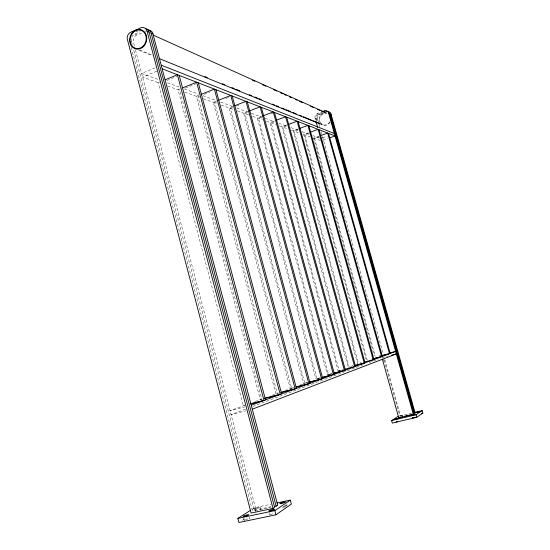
<?xml version="1.0" encoding="UTF-8"?>
<svg xmlns="http://www.w3.org/2000/svg" width="550" height="550" viewBox="0 0 550 550"><rect width="100%" height="100%" fill="white"/><g stroke="black" fill="none" stroke-linecap="round" stroke-linejoin="round"><path stroke-width="0.41" stroke-dasharray="2.75 2.06" d="M242.406 520.245L246.579 517.543M271.054 506.667L256.039 509.85L254.403 510.909L133.657 49.892M251.804 509.513L254.588 507.739L271.205 504.199M135.843 31.811L138.174 30.786M131.821 37.249A5.933 5.033 -75.1 0 1 134.784 34.059L140.209 31.694M134.392 45.76L133.32 41.119A5.906 5.012 -75 0 1 136.812 34.946L142.223 32.587M145.317 31.24L146.857 30.566M132.131 44.083L131.478 41.587L133.533 42.432M155.045 67.836L141.639 73.425L158.579 79.578M156.805 71.184L142.601 77.083L159.589 83.146M159.686 81.998L158.146 82.631L243.341 405.811L244.998 405.384M166.932 80.472L176.907 76.388M180.352 88.784L178.021 89.726L260.308 399.582L262.797 398.942M185.164 88.158L195.992 83.792M198.701 95.329L196.35 96.264L275.907 393.862L278.314 393.236M199.506 96.209L197.945 96.828L277.262 393.36M204.201 94.346L209.674 92.173M402.05 415.882L402.552 415.621L400.826 415.903M216.48 101.062L213.297 102.307L290.297 388.582M216.363 102.218L214.775 102.836L291.548 388.121L293.164 387.702M225.871 98.491L229.831 96.944M232.877 106.425L229.027 107.917L303.614 383.694L307.711 382.628M232.705 107.518L230.395 108.405L304.776 383.268L307.23 382.628M236.548 106.033L238.851 105.139M247.569 111.636L243.65 113.135L315.982 379.156M247.273 112.695L244.929 113.589L317.061 378.764L320.375 377.898M261.291 116.49L257.29 118.002L327.484 374.935L332.2 373.209M261.676 117.226L258.486 118.429L328.494 374.564L331.705 373.725M271.246 113.609L273.639 112.702M245.52 409.166L231.076 414.618L245.788 410.864M252.746 406.443L364.299 364.354M369.119 362.539L378.751 358.909M273.928 121.096L270.036 122.547L338.222 370.996M274.257 121.791L271.157 122.946L339.157 370.652L343.255 369.579M315.095 118.298L314.944 117.439A3.809 3.506 -69.5 0 1 317.391 113.527L321.282 112.083M286.763 125.042L281.978 126.809L348.26 367.311L349.14 366.987L283.03 127.188L287.004 125.716M316.621 121.131L315.789 117.796A3.802 3.499 -69.5 0 1 318.237 113.891L322.121 112.454M317.24 120.656L316.635 118.154A3.788 3.493 -69.4 0 1 319.076 114.256L322.953 112.826M318.773 123.489L317.481 118.504A3.781 3.486 -69.4 0 1 319.907 114.62L323.008 113.479M298.623 128.817L293.191 130.811L357.665 363.859L361.151 362.581M298.045 129.745L294.181 131.161L358.49 363.557M244.949 405.219L230.044 410.685L244.743 406.911M254.98 401.541L262.219 398.881M271.872 395.34L278.307 392.982M284.742 390.617L293.59 387.372M300.025 385.014L307.264 382.353M316.917 378.812L320.134 377.637M337.824 371.14L343.454 369.078M350.694 366.417L353.107 365.537M378.847 356.091L381.26 355.204M308.522 132.832L303.738 134.571L366.506 360.621M308.646 133.458L304.666 134.901L367.283 360.332M319.117 136.153L313.672 138.119L374.357 355.919M319.206 136.751L314.545 138.428L375.32 356.476M322.334 137.906L327.174 136.166M323.001 140.291L327.841 138.552M381.961 357.699L388.355 356.015M328.288 374.729L332.324 373.67M317.639 378.723L319.303 378.29M291.108 388.369L293.535 387.743M399.877 415.917L411.428 413.174M255.241 510.73L271.15 507.361M284.721 505.533L289.706 504.481M167.681 86.034L179.816 90.358L261.779 399.046M184.669 92.091L199.231 97.288M203.273 98.732L217.023 103.641M221.072 105.078L234.018 109.698M237.249 110.853L248.579 114.895M252.622 116.339L262.329 119.797M266.372 121.241L276.079 124.706M279.317 125.861L287.409 128.748M291.452 130.192L298.732 132.791M303.586 134.516L310.062 136.826M313.294 137.981L321.386 140.869M167.454 82.802L179.554 87.203M184.394 88.963L198.914 94.236M202.95 95.7L216.659 100.684M220.694 102.149L231.99 106.253M236.83 108.006L247.314 111.822M251.35 113.286L261.834 117.095M265.059 118.264L273.934 121.488M278.774 123.248L286.839 126.177M290.874 127.641L298.134 130.281M302.17 131.746L309.43 134.386M312.654 135.554L320.719 138.49M138.813 50.249L152.309 55.742M320.629 124.218L322.211 124.857M139.851 50.036L152.549 55.22M320.004 123.551L322.382 124.52M315.941 118.649L315.081 118.298L315.776 120.78M316.779 119.006L317.625 119.357M134.784 34.059L136.812 34.946M317.391 113.527L318.237 113.891M319.076 114.256L319.907 114.62M325.518 112.53L327.085 113.231M319 124.314L319.694 126.789M321.083 131.746L322.231 135.871M322.465 136.703L383.185 353.87M384.801 359.652L400.73 416.632M384.161 360.078L399.85 416.219M383.054 358.861L383.742 361.336M286.007 504.453L286.433 506.055M269.28 512.676L269.933 515.158M260.198 507.334L261.037 510.51M135.479 49.912L256.039 509.85M254.588 507.739L255.42 510.888M254.767 508.97L255.599 512.153M131.161 47.376L252.539 511.136M249.343 517.186L249.769 518.822M243.54 518.086L244.179 520.541M131.491 41.58L131.278 40.26A5.933 5.033 -75.1 0 1 131.381 38.734M330.213 121.942A6.311 5.823 -69.1 0 1 320.98 123.97M320.018 122.753A6.311 5.823 -69.1 0 1 323.386 113.334M324.906 112.998A6.311 5.823 -69.1 0 1 326.432 113.08M329.904 121.777A5.933 5.479 -69.1 0 1 320.739 123.152A5.933 5.479 -69.1 0 1 323.482 113.692M324.913 113.369A5.933 5.479 -69.1 0 1 326.349 113.451M245.314 519.777A2.929 0.461 -16.5 0 1 248.731 518.801A2.929 0.461 -16.5 0 1 249.556 519.131M244.193 520.41A2.929 0.461 -16.5 0 1 244.784 520.011M256.307 513.026A2.839 0.433 -16.3 0 1 255.833 512.82M286.048 506.399A2.867 0.447 -16.1 0 1 285.601 506.619M285.017 506.853A2.867 0.447 -16.1 0 1 281.27 507.726M283.016 506.557A2.867 0.447 -16.1 0 1 286.351 505.959M270.153 514.848A2.956 0.474 -16.3 0 1 274.512 513.418M255.764 508.984A2.839 0.426 -16.3 0 0 260.178 507.451A2.839 0.426 -16.3 0 0 256.513 508.021A2.839 0.426 -16.3 0 0 255.764 508.984"/><path stroke-width="0.82" d="M250.408 510.4L237.861 518.389L238.934 522.5L275.962 514.793L291.369 504.13L290.311 500.136L277.021 502.961M398.228 416.309L391.586 420.537L392.294 423.081L416.811 417.312L422.854 413.132L422.152 410.63L414.728 412.39M237.861 518.389L274.856 510.62L290.311 500.136M391.586 420.537L416.089 414.748L422.152 410.63M273.013 508.413L274.601 507.348L149.112 32.182L147.084 31.274L146.623 30.037A6.009 5.101 -74.5 0 0 140.807 27.83L130.666 32.271A5.981 5.06 -75.1 0 0 127.146 38.527L251.096 513.04L273.013 508.413L147.097 31.267M274.498 506.653L277.729 505.257L152.625 32.759A5.94 5.053 -74.4 0 0 149.511 30.319M382.36 359.129L398.771 417.89L413.353 414.439L413.971 414.026L329.223 112.846A3.816 3.52 -68.6 0 0 326.15 111.127M412.981 413.992L415.202 413.201L330.853 113.582A3.795 3.499 -68.5 0 0 328.707 111.946M398.771 417.89L402.662 416.701M415.766 417.134L414.954 417.464M149.112 32.182L148.637 30.951A5.988 5.088 -74.5 0 0 145.509 28.497M276.169 506.296L151.113 33.082L153.093 33.976M165.076 79.791L177.389 74.738L264.014 400.489L250.786 403.893M412.775 417.739L412.266 418.007L414.067 417.725M182.676 87.842L196.646 82.211L280.246 394.433L264.461 398.509M201.053 94.394L214.383 89.093L295.157 388.877L280.72 392.618M218.859 100.127L230.78 95.459L308.914 383.749L295.962 387.111M234.417 105.834L245.981 101.358L321.633 379.005L309.347 382.202M252.326 409.193L396.344 353.918L391.552 355.176M249.136 111.038L260.116 106.844L333.438 374.605L321.798 377.637M262.886 115.885L273.288 111.959L344.41 370.514L333.933 373.251M276.258 120.223L285.594 116.731L354.647 366.699M251.274 405.233L395.643 351.416L390.053 352.887M322.843 111.506L324.397 110.928A3.822 3.527 -68.6 0 1 328.405 112.468L413.353 414.439M288.351 124.451L297.117 121.206L364.217 363.131L354.64 365.64M299.399 128.535L307.931 125.4L373.182 359.789L364.196 362.147M310.118 132.248L318.099 129.346L381.597 356.654L372.859 358.951M320.671 135.589L327.676 133.066L389.51 353.698L382.161 355.637M329.457 137.974L335.108 135.953L162.326 68.888M397.437 421.616L396.089 421.953M382.064 355.589L387.764 354.083M373.615 358.669L379.954 356.998M354.709 365.53L364.258 363.027M344.788 369.277L355.547 366.362L286.674 117.15M334.118 373.099L343.764 370.576M322.032 377.465L331.148 375.086M309.678 381.989L321.111 379.019M296.395 386.863L308.495 383.721M281.263 392.329L293.26 389.221M265.093 398.186L279.998 394.336M250.718 403.734L262.254 400.764M404.277 416.322L413.971 414.026M421.204 413.518L422.854 413.132M161.349 65.203L334.434 133.554M159.452 58.651L319.832 123.894M204.923 76.594L207.309 77.564M222.386 83.717L224.764 84.686M231.907 87.601L234.293 88.578M235.874 89.224L239.848 90.839M249.37 94.731L251.749 95.7M254.925 96.993L257.304 97.969M258.892 98.615L261.271 99.584M272.387 104.122L274.766 105.091M276.354 105.738L278.733 106.714M281.909 108.006L284.288 108.976M285.876 109.629L290.641 111.567M293.019 112.544L296.196 113.836M299.365 115.129L301.751 116.105M303.339 116.751L311.272 119.989M312.861 120.636L319.206 123.228M153.23 35.131L325.518 112.53M252.484 80.238L254.836 81.29M262.673 84.796L265.808 86.199M273.639 89.712L276.774 91.114M280.692 92.868L283.044 93.919M284.611 94.621L286.179 95.322M289.314 96.731L291.658 97.783M295.577 99.536L297.144 100.238M299.496 101.289L302.631 102.692M310.461 106.205L313.596 107.608M317.515 109.361L319.866 110.412M321.434 111.121L324.569 112.523M324.397 110.928L325.229 111.306M328.721 113.272L329.553 113.637M327.889 111.574A3.802 3.506 -68.5 0 1 330.041 113.211L331.176 114.373M151.099 33.089L150.638 31.859A5.961 5.067 -74.4 0 0 146.19 29.336M416.089 414.748L416.811 417.312M330.364 114.001L414.59 413.614M328.515 133.396L390.204 353.444M318.993 129.697L382.332 356.379M316.009 121.612L317.625 127.401M308.88 125.771L373.966 359.494M298.127 121.598L365.056 362.814M274.436 112.406L345.373 370.157M261.346 107.326L334.462 374.22M247.308 101.874L322.74 378.592M232.21 96.009L310.111 383.302M215.923 89.691L296.457 388.389M198.316 82.858L281.655 393.91M179.211 75.439L265.547 399.912M274.856 510.62L275.962 514.793M398.001 418.557L394.481 419.499L398.001 418.557M415.106 414.521L411.551 415.456L415.106 414.521M419.361 411.661L415.903 412.576L419.361 411.661M142.684 47.245A9.996 8.477 -75 0 0 142.264 30.209A9.996 8.477 -75 0 0 129.601 40.363A9.996 8.477 -75 0 0 142.684 47.245M142.409 46.771A9.391 7.968 -75 0 0 142.017 30.752A9.391 7.968 -75 0 0 130.109 40.294A9.391 7.968 -75 0 0 142.409 46.771M269.913 511.039A2.949 0.461 -16.2 0 0 274.478 509.444A2.949 0.461 -16.2 0 0 270.614 510.022A2.949 0.461 -16.2 0 0 269.913 511.039M244.159 516.457A2.929 0.447 -16.5 0 0 248.689 514.855A2.929 0.447 -16.5 0 0 244.881 515.453A2.929 0.447 -16.5 0 0 244.159 516.457M281.201 503.594A2.86 0.433 -16.1 0 0 285.368 502.047A2.86 0.433 -16.1 0 0 281.277 502.796A2.86 0.433 -16.1 0 0 281.201 503.594"/></g></svg>
